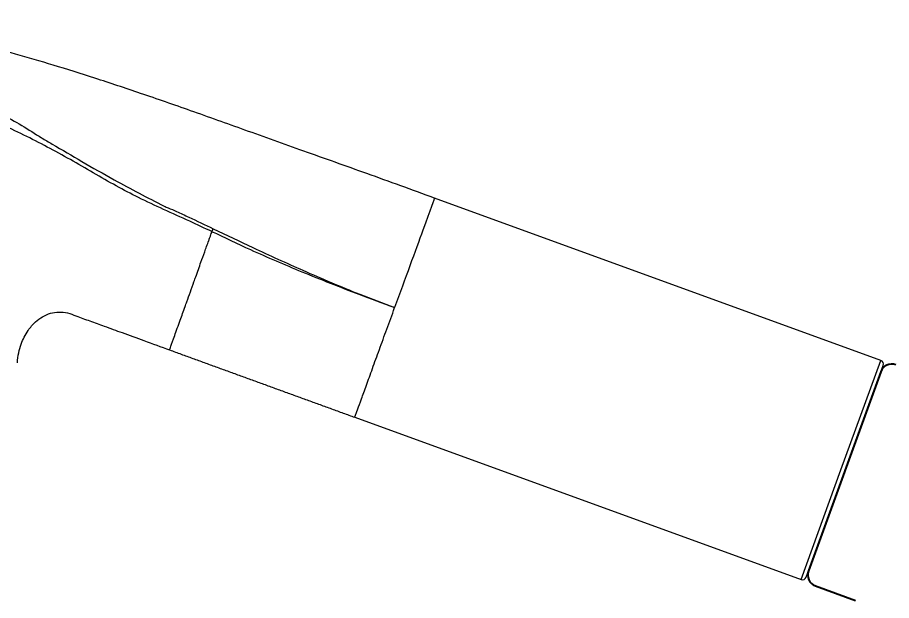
# Model space of a CAD drawing. Extents: x 0 to 1128, y 0 to 827.
# Drawn here: x 521 to 633.5, y 543.3 to 618.3 of the extents above; entities that cross this region are included whole.
import ezdxf

# ---------------------------------------------------------------- set-up
doc = ezdxf.new("R2010")
doc.units = 0
doc.header["$LTSCALE"] = 10
doc.header["$MEASUREMENT"] = 0
doc.header["$PDMODE"] = 3
doc.header["$PDSIZE"] = -10
doc.layers.get('0').update_dxf_attribs({"linetype": 'CONTINUOUS'})
doc.layers.get('DEFPOINTS').update_dxf_attribs({"linetype": 'CONTINUOUS'})
doc.layers.add('1', color=7, linetype='CONTINUOUS')
doc.layers.add('6', color=2, linetype='CONTINUOUS')
doc.styles.add('Daelim Dimension', font='')
doc.styles.get('Daelim Dimension').set_extended_font_data('나눔고딕')
doc.dimstyles.new('DEFAULT', dxfattribs={"dimscale": 2, "dimtxt": 2, "dimasz": 2, "dimexe": 0, "dimexo": 2, "dimgap": 1, "dimtad": 1, "dimdec": 0, "dimzin": 9, "dimdsep": 46, "dimtxsty": 'Daelim Dimension', "dimcen": 0.5, "dimclrd": 5, "dimclre": 5, "dimclrt": 256, "dimadec": 1, "dimazin": 0, "dimtfac": 1, "dimtdec": 0, "dimtix": 1, "dimtmove": 0, "dimatfit": 3, "dimfxl": 1, "dimtolj": 1, "dimtzin": 1, "dimlwd": 9, "dimlwe": 9, "dimarcsym": 0})

# ---------------------------------------------------------------- blocks, each defined once
blk = doc.blocks.new('*D2')
at = {"color": 5, "lineweight": 9, "ltscale": 0.5, "transparency": 16777216}
for p, q in [((491.99, 554.42), (491.99, 285.05)), ((723.81, 314.45), (723.81, 285.05)), ((495.99, 285.05), (719.81, 285.05))]:
    blk.add_line(p, q, dxfattribs=at)
at = {"color": 5, "ltscale": 0.5, "transparency": 16777216}
for points in [[(495.99, 285.72), (495.99, 284.38), (491.99, 285.05)], [(719.81, 285.72), (719.81, 284.38), (723.81, 285.05)]]:
    blk.add_solid(points, dxfattribs=at)
at = {"layer": 'DEFPOINTS', "color": 0, "ltscale": 0.5, "transparency": 16777216}
for p in [(491.99, 558.42), (723.81, 318.45), (723.81, 285.05)]:
    blk.add_point(p, dxfattribs=at)
at = {"color": 7, "ltscale": 0.5, "transparency": 16777216, "insert": (607.9, 292.5), "char_height": 10, "attachment_point": 5, "style": 'Daelim Dimension'}
blk.add_mtext('\\A1;232', dxfattribs=at)
blk = doc.blocks.new('*D3')
at = {"color": 5, "lineweight": 9, "ltscale": 0.5, "transparency": 16777216}
for p, q in [((487.99, 558.42), (419.01, 558.42)), ((419.01, 554.42), (419.01, 322.45)), ((693.81, 318.45), (419.01, 318.45))]:
    blk.add_line(p, q, dxfattribs=at)
at = {"color": 5, "ltscale": 0.5, "transparency": 16777216}
for points in [[(418.35, 554.42), (419.68, 554.42), (419.01, 558.42)], [(418.35, 322.45), (419.68, 322.45), (419.01, 318.45)]]:
    blk.add_solid(points, dxfattribs=at)
at = {"layer": 'DEFPOINTS', "color": 0, "ltscale": 0.5, "transparency": 16777216}
for p in [(491.99, 558.42), (419.01, 318.45), (697.81, 318.45)]:
    blk.add_point(p, dxfattribs=at)
at = {"color": 7, "ltscale": 0.5, "transparency": 16777216, "insert": (411.59, 438.43), "char_height": 10, "attachment_point": 5, "rotation": 90, "style": 'Daelim Dimension'}
blk.add_mtext('\\A1;240', dxfattribs=at)

msp = doc.modelspace()

# ---------------------------------------------------------------- linework, layer by layer
at = {"layer": '1', "color": 7, "linetype": 'Continuous', "lineweight": 18}
for p, q in [((632.08, 574.23), (574.67, 595.1)), ((622.46, 546.33), (632.38, 573.59)), ((564.41, 566.92), (621.82, 546.03))]:
    msp.add_line(p, q, dxfattribs=at)
at = {"layer": '1', "color": 7, "linetype": 'Continuous', "lineweight": 13}
for p, q in [((626.95, 560.13), (632.08, 574.23)), ((621.82, 546.03), (626.95, 560.13))]:
    msp.add_line(p, q, dxfattribs=at)
at = {"layer": '1', "color": 7, "linetype": 'Continuous', "lineweight": 18}
for centre, start, end in [((631.91, 573.76), 340.0149, 70.0149), ((621.99, 546.5), 250.0149, 340.0149)]:
    msp.add_arc(centre, 0.5, start, end, dxfattribs=at)
for points, knots in [([(574.67, 595.1), (571.78, 596.16), (566.17, 598.19), (558.04, 601.08), (550.48, 603.79), (543.5, 606.28), (537.07, 608.52), (531.18, 610.48), (525.81, 612.17), (520.95, 613.59), (516.61, 614.76), (512.79, 615.69), (509.52, 616.4), (506.97, 616.9), (505.05, 617.24), (503.61, 617.47), (502.34, 617.65), (501.18, 617.8), (500.12, 617.93), (499.01, 618.04), (497.63, 618.16), (495.79, 618.28), (493.41, 618.35), (490.51, 618.28), (487.21, 617.97), (483.99, 617.36), (481.09, 616.55), (478.68, 615.67), (476.66, 614.79), (475.16, 614.05), (474.36, 613.61), (474.07, 613.46)], [0, 0, 0, 0, 0.088007, 0.170252, 0.246695, 0.317316, 0.382111, 0.441166, 0.494686, 0.542836, 0.585674, 0.623123, 0.655035, 0.681334, 0.697356, 0.710749, 0.722968, 0.734094, 0.744129, 0.753339, 0.766018, 0.783646, 0.806234, 0.833894, 0.866524, 0.900747, 0.927496, 0.95231, 0.97384, 0.990586, 1, 1, 1, 1]), ([(495.92, 612.06), (496.89, 612.02), (499.14, 611.93), (502.97, 611.45), (507.68, 610.46), (513.17, 608.67), (517.86, 606.5), (521.61, 604.49), (523.73, 603.07), (526.33, 601.58), (529.42, 599.74), (534.19, 597.04), (537.74, 595.18), (539.89, 594.06)], [0, 0, 0, 0, 0.060184, 0.139896, 0.239237, 0.358592, 0.498462, 0.561487, 0.623882, 0.656981, 0.749298, 0.848547, 1, 1, 1, 1]), ([(569.55, 581.01), (568.02, 581.57), (564.03, 583.03), (557.84, 585.48), (551.53, 588.17), (547.71, 589.99), (546.05, 590.78)], [0, 0, 0, 0, 0.191551, 0.500065, 0.782718, 1, 1, 1, 1]), ([(546.21, 591.15), (547.91, 590.34), (551.73, 588.52), (558.01, 585.67), (564.08, 583.09), (568.05, 581.58), (569.55, 581.01)], [0, 0, 0, 0, 0.222996, 0.500125, 0.81186, 1, 1, 1, 1]), ([(521.04, 573.92), (521.06, 574.35), (521.17, 575.16), (521.56, 576.59), (522.26, 577.98), (523.25, 579.14), (524.24, 579.88), (525.26, 580.33), (526.37, 580.5), (527.5, 580.37), (528.79, 579.85), (530.37, 579.3), (532.34, 578.58), (534.66, 577.73), (537.46, 576.71), (539.5, 575.97), (540.6, 575.57)], [0, 0, 0, 0, 0.052944, 0.100959, 0.181814, 0.24288, 0.288469, 0.333442, 0.378949, 0.4251, 0.47248, 0.550418, 0.631682, 0.732122, 0.854989, 1, 1, 1, 1])]:
    msp.add_open_spline(points, degree=3, knots=knots, dxfattribs=at)
at = {"layer": '1', "color": 7, "linetype": 'Continuous', "lineweight": 13}
for points, knots in [([(546.05, 590.79), (545.1, 591.23), (543.03, 592.2), (539.86, 593.62), (536.7, 595.1), (532.68, 597.21), (527.87, 600.11), (521.88, 603.26), (515.74, 606.11), (509.35, 608.45), (503.8, 609.76), (499.3, 610.33), (497.04, 610.6), (495.93, 610.73)], [0, 0, 0, 0, 0.057803, 0.125388, 0.191443, 0.250781, 0.376217, 0.501617, 0.627066, 0.751724, 0.875546, 0.938549, 1, 1, 1, 1]), ([(574.67, 595.1), (574.67, 595.1), (574.12, 593.58), (572.22, 588.36), (570.89, 584.7), (569.55, 581.01)], [0, 0, 0, 0, 0.49996, 0.49996, 1, 1, 1, 1]), ([(539.89, 594.06), (540.07, 593.99), (540.61, 593.78), (541.67, 593.3), (543.6, 592.42), (545.16, 591.66), (546.21, 591.15)], [0, 0, 0, 0, 0.083334, 0.250022, 0.499998, 1, 1, 1, 1]), ([(540.6, 575.57), (540.6, 575.57), (540.62, 575.61), (540.76, 576.03), (541.14, 577.09), (541.59, 578.34), (542.03, 579.56), (542.45, 580.74), (542.89, 581.97), (543.28, 583.04), (543.66, 584.12), (544.12, 585.4), (544.56, 586.64), (545.03, 587.95), (545.37, 588.88), (545.59, 589.5), (545.78, 590.03), (545.91, 590.4), (546, 590.65), (546.04, 590.75), (546.05, 590.78)], [0, 0, 0, 0, 0.033672, 0.1347, 0.269404, 0.336756, 0.404108, 0.505136, 0.538812, 0.606164, 0.673516, 0.707192, 0.80822, 0.875572, 0.909248, 0.942924, 0.959762, 0.9766, 0.993438, 1, 1, 1, 1]), ([(564.42, 566.91), (564.42, 566.91), (564.62, 567.46), (565.26, 569.21), (565.9, 570.97), (566.68, 573.13), (567.57, 575.58), (568.38, 577.8), (569.04, 579.62), (569.38, 580.55), (569.55, 581.01)], [0, 0, 0, 0, 0.24999, 0.374992, 0.499994, 0.624995, 0.749997, 0.874998, 0.937499, 1, 1, 1, 1])]:
    msp.add_open_spline(points, degree=3, knots=knots, dxfattribs=at)
msp.add_rational_spline([(546.05, 590.79), (546.13, 590.97), (546.21, 591.15)], [1, 0.99756160732, 1], degree=2, dxfattribs=at)
at = {"layer": '1', "color": 7, "linetype": 'Continuous', "lineweight": 18}
msp.add_open_spline([(540.6, 575.57), (552.51, 571.24), (564.42, 566.91)], degree=2, dxfattribs=at)
at = {"layer": '6', "color": 7, "linetype": 'Continuous'}
for p, q in [((632.08, 572.76), (622.76, 547.16)), ((623.66, 545.23), (628.82, 543.35))]:
    msp.add_line(p, q, dxfattribs=at)
for centre, start, end in [((633.49, 572.25), 70, 160), ((624.17, 546.64), 160, 250)]:
    msp.add_arc(centre, 1.5, start, end, dxfattribs=at)

# ---------------------------------------------------------------- dimensions: what is measured, and where the dimension line sits
at = {"color": 5, "ltscale": 0.5}
dim = msp.add_linear_dim(base=(419.01, 318.45), p1=(491.99, 558.42), p2=(697.81, 318.45), angle=90, dimstyle='DEFAULT', override={"dimtxt": 5, "dimclrd": 5, "dimclre": 5, "dimclrt": 7}, dxfattribs=at)
dim.commit()
dim.dimension.update_dxf_attribs({"geometry": '*D3', "text_midpoint": (411.59, 438.43)})
dim = msp.add_linear_dim(base=(723.81, 285.05), p1=(491.99, 558.42), p2=(723.81, 318.45), text='232', dimstyle='DEFAULT', override={"dimtxt": 5, "dimclrd": 5, "dimclre": 5, "dimclrt": 7}, dxfattribs=at)
dim.commit()
dim.dimension.update_dxf_attribs({"geometry": '*D2', "text_midpoint": (607.9, 292.5)})

doc.saveas('drawing.dxf')
